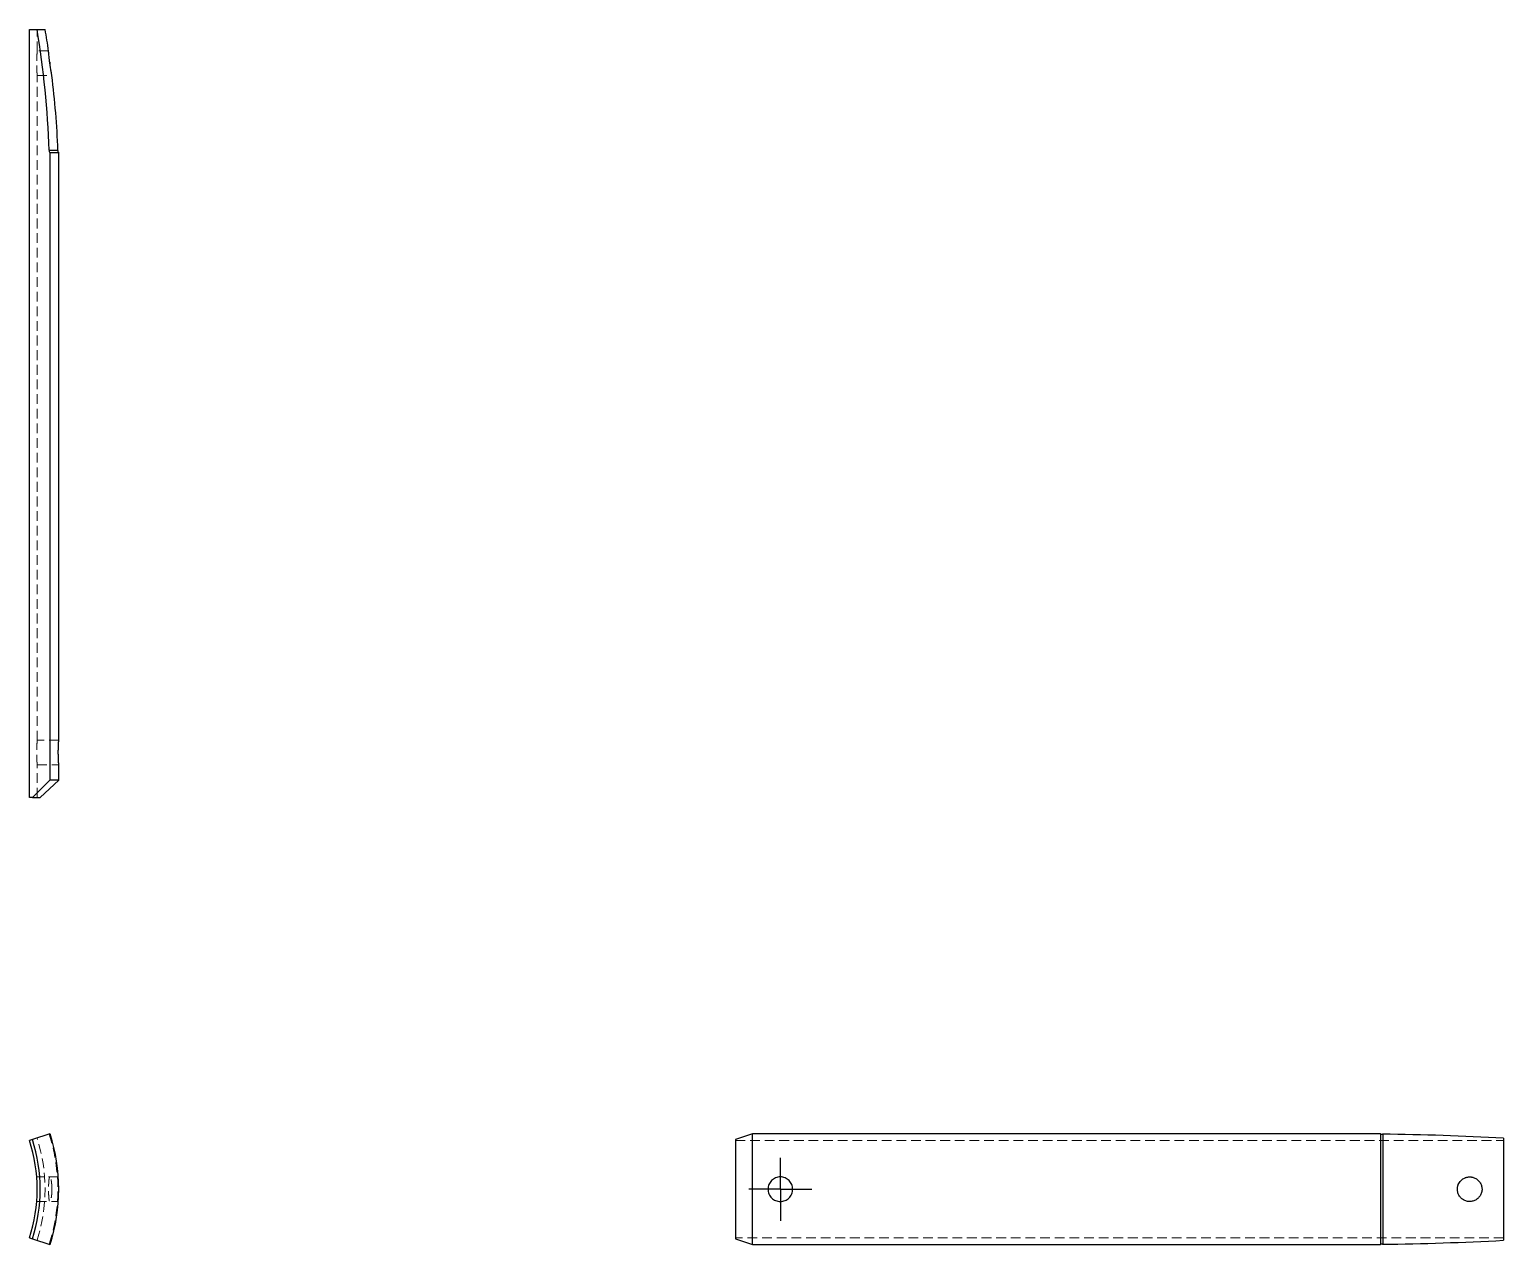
# Model space of a CAD drawing. Header units: millimetres. Extents: x 81 to 273, y 50 to 208.
import ezdxf

# ---------------------------------------------------------------- set-up
doc = ezdxf.new("R2010")
doc.units = ezdxf.units.MM
doc.linetypes.add('HIDDEN', pattern=[1.905, 1.27, -0.635])
doc.layers.add('10', color=7, linetype='Continuous')

# ---------------------------------------------------------------- blocks, each defined once
blk = doc.blocks.new('SW_CENTERMARKSYMBOL_0')
at = {"layer": '10', "color": 0}
for p, q in [((0, 2.5), (0, 4.1)), ((0, 0), (0, 2.5)), ((-2.5, 0), (-4.1, 0)), ((0, 0), (-2.5, 0)), ((0, 0), (0, -2.5)), ((0, 0), (2.5, 0)), ((2.5, 0), (4.1, 0)), ((0, -2.5), (0, -4.1))]:
    blk.add_line(p, q, dxfattribs=at)

msp = doc.modelspace()

# ---------------------------------------------------------------- linework, layer by layer
at = {"color": 7, "linetype": 'Continuous', "lineweight": 25}
for p, q in [((81.09, 108), (81.09, 208)), ((81.09, 208), (82.07, 208)), ((82.07, 208), (83.13, 208)), ((83.73, 203.75), (83.76, 203.53)), ((83.66, 192.27), (84.8, 192.27)), ((83.76, 191.97), (83.76, 110.24)), ((83.76, 191.97), (84.91, 191.97)), ((84.91, 115.43), (84.91, 191.97)), ((84.91, 110.24), (84.91, 112.27)), ((83.76, 110.24), (81.48, 108)), ((82.5, 108), (84.91, 110.24)), ((84.91, 110.24), (83.76, 110.24)), ((81.48, 108), (81.09, 108)), ((81.48, 108), (82.5, 108)), ((81.48, 63.46), (81.09, 63.33)), ((83.76, 64.2), (81.48, 63.46)), ((175.24, 64.2), (173, 63.46)), ((173, 63.46), (173, 50.54)), ((175.24, 49.8), (175.24, 64.2)), ((256.97, 64.2), (175.24, 64.2)), ((256.97, 64.2), (256.97, 49.8)), ((257.27, 64.17), (257.27, 49.83)), ((273, 63.65), (273, 50.35)), ((81.09, 50.67), (81.48, 50.54)), ((81.48, 50.54), (83.76, 49.8)), ((173, 50.54), (175.24, 49.8)), ((175.24, 49.8), (256.97, 49.8))]:
    msp.add_line(p, q, dxfattribs=at)
at = {"color": 7, "linetype": 'HIDDEN', "lineweight": 18}
for p, q in [((82.1, 205.18), (82.1, 208)), ((83.58, 205.2), (82.1, 205.2)), ((82.1, 115.43), (82.1, 202.02)), ((82.1, 202), (84.02, 202)), ((84.91, 115.45), (82.1, 115.45)), ((82.1, 108), (82.1, 112.27)), ((82.1, 112.25), (84.91, 112.25)), ((173, 63.33), (273, 63.33)), ((84.85, 58.6), (82.04, 58.6)), ((82.04, 55.4), (84.85, 55.4)), ((273, 50.67), (173, 50.67))]:
    msp.add_line(p, q, dxfattribs=at)
at = {"color": 7, "linetype": 'Continuous', "lineweight": 25}
for centre, radius, start, end in [((-42.81, 187.42), 126.57, 2.1955, 9.3587), ((-35.65, 187.41), 120.55, 8.4818, 9.8367), ((-35.65, 187.41), 120.55, 2.3112, 6.9517), ((83.88, 192.17), 0.233, 156.1836, 240.1128), ((85.01, 192.17), 0.228, 155.5701, 242.4729), ((61.67, 57), 20.43, 341.9503, 18.0497), ((61.67, 57), 20.83, 341.9503, 18.0497), ((61.67, 57), 23.24, 341.9503, 18.0497), ((257.17, 64.7), 0.537, 247.7754, 280.0305), ((252.52, -318.54), 382.74, 86.9333, 89.29), ((252.52, 432.54), 382.74, 270.71, 273.0667), ((257.17, 49.3), 0.537, 79.9695, 112.2246)]:
    msp.add_arc(centre, radius, start, end, dxfattribs=at)
at = {"color": 7, "linetype": 'HIDDEN', "lineweight": 18}
for radius in [21.46, 23.12, 23.14]:
    msp.add_arc((61.67, 57), radius, 341.9503, 18.0497, dxfattribs=at)
for points, knots in [([(82.1, 205.18), (82.1, 205.19), (82.1, 205.21), (82.09, 205.06), (82.07, 204.75), (82.05, 204.3), (82.04, 203.89), (82.04, 203.48), (82.04, 203.06), (82.06, 202.58), (82.08, 202.22), (82.1, 202.01), (82.1, 202.02), (82.1, 202.02)], [0, 0, 0, 0, 0.036592, 0.1436157, 0.2507592, 0.3581902, 0.4656292, 0.5002203, 0.6073672, 0.7145061, 0.8218524, 0.9293346, 1, 1, 1, 1]), ([(82.1, 115.43), (82.1, 115.44), (82.1, 115.46), (82.09, 115.31), (82.07, 115), (82.05, 114.55), (82.04, 114.15), (82.04, 113.73), (82.04, 113.31), (82.06, 112.83), (82.08, 112.47), (82.1, 112.27), (82.1, 112.27), (82.1, 112.27)], [0, 0, 0, 0, 0.036592, 0.143616, 0.250759, 0.35819, 0.465629, 0.50022, 0.607367, 0.714506, 0.821852, 0.929335, 1, 1, 1, 1]), ([(83.75, 58.6), (83.74, 58.6), (83.73, 58.6), (83.72, 58.59), (83.7, 58.57), (83.69, 58.53), (83.67, 58.45), (83.64, 58.3), (83.61, 58.03), (83.59, 57.62), (83.58, 57.16), (83.58, 56.68), (83.59, 56.23), (83.62, 55.84), (83.66, 55.56), (83.71, 55.4), (83.77, 55.38), (83.84, 55.5), (83.91, 55.74), (83.96, 56.04), (83.99, 56.31), (84, 56.53), (84.01, 56.76), (84.01, 56.92), (84.01, 57)], [0, 0, 0, 0, 0.0157478, 0.0313911, 0.047014, 0.0627008, 0.0940558, 0.1253487, 0.1877571, 0.2501753, 0.3126435, 0.3751206, 0.4375829, 0.4999829, 0.5624092, 0.6248914, 0.6873714, 0.7498215, 0.812309, 0.8747969, 0.9061389, 0.9374196, 0.9687231, 1, 1, 1, 1]), ([(84.01, 57), (84.01, 57.04), (84.01, 57.11), (84.01, 57.21), (84.01, 57.33), (84, 57.47), (83.99, 57.67), (83.96, 57.9), (83.93, 58.14), (83.89, 58.34), (83.85, 58.47), (83.82, 58.54), (83.79, 58.57), (83.77, 58.6), (83.76, 58.6), (83.75, 58.6)], [0, 0, 0, 0, 0.04179, 0.083506, 0.12533, 0.187716, 0.250196, 0.375195, 0.500017, 0.625066, 0.749848, 0.812477, 0.875064, 0.937577, 1, 1, 1, 1])]:
    msp.add_open_spline(points, degree=3, knots=knots, dxfattribs=at)
at = {"color": 7, "linetype": 'Continuous', "lineweight": 25}
for points, knots in [([(83.75, 203.6), (83.73, 203.76), (83.69, 204.07), (83.64, 204.5), (83.61, 204.86), (83.59, 205.09), (83.58, 205.21), (83.58, 205.19), (83.58, 205.19)], [0, 0, 0, 0, 0.187779, 0.375517, 0.563051, 0.750614, 0.938327, 1, 1, 1, 1]), ([(84.01, 202), (84.01, 202), (84.01, 202), (84.01, 202.01), (84.01, 202.03), (84, 202.06), (83.99, 202.13), (83.96, 202.26), (83.93, 202.46), (83.89, 202.71), (83.85, 202.94), (83.82, 203.13), (83.79, 203.29), (83.77, 203.44), (83.76, 203.55), (83.75, 203.6)], [0, 0, 0, 0, 0.04179, 0.083506, 0.12533, 0.187716, 0.250196, 0.375195, 0.500017, 0.625066, 0.749848, 0.812477, 0.875064, 0.937577, 1, 1, 1, 1]), ([(84.9, 112.27), (84.9, 112.26), (84.91, 112.24), (84.9, 112.39), (84.88, 112.7), (84.86, 113.15), (84.85, 113.56), (84.85, 113.97), (84.85, 114.39), (84.87, 114.87), (84.89, 115.23), (84.9, 115.43), (84.9, 115.43), (84.9, 115.43)], [0, 0, 0, 0, 0.036702, 0.143805, 0.251, 0.358418, 0.465842, 0.500219, 0.607417, 0.714609, 0.821962, 0.929419, 1, 1, 1, 1]), ([(178.85, 55.4), (178.74, 55.4), (178.64, 55.41), (178.44, 55.45), (178.33, 55.48), (178.14, 55.56), (178.05, 55.61), (177.87, 55.73), (177.79, 55.79), (177.57, 56.01), (177.45, 56.19), (177.29, 56.58), (177.25, 56.79), (177.25, 57.1), (177.26, 57.21), (177.3, 57.42), (177.33, 57.52), (177.41, 57.71), (177.46, 57.8), (177.58, 57.98), (177.64, 58.06), (177.79, 58.21), (177.87, 58.27), (178.05, 58.39), (178.14, 58.44), (178.43, 58.56), (178.64, 58.6), (178.96, 58.6), (179.06, 58.59), (179.27, 58.55), (179.37, 58.52), (179.56, 58.44), (179.65, 58.39), (179.83, 58.27), (179.91, 58.21), (180.13, 57.99), (180.25, 57.81), (180.41, 57.42), (180.45, 57.21), (180.45, 56.9), (180.44, 56.79), (180.4, 56.58), (180.37, 56.48), (180.29, 56.29), (180.24, 56.2), (180.13, 56.02), (180.06, 55.94), (179.91, 55.79), (179.83, 55.73), (179.66, 55.61), (179.56, 55.56), (179.27, 55.44), (179.06, 55.4), (178.85, 55.4)], [0, 0, 0, 0, 0.03125, 0.03125, 0.0625, 0.0625, 0.09375, 0.09375, 0.125, 0.125, 0.1875, 0.1875, 0.25, 0.25, 0.28125, 0.28125, 0.3125, 0.3125, 0.34375, 0.34375, 0.375, 0.375, 0.40625, 0.40625, 0.4375, 0.4375, 0.5, 0.5, 0.53125, 0.53125, 0.5625, 0.5625, 0.59375, 0.59375, 0.625, 0.625, 0.6875, 0.6875, 0.75, 0.75, 0.78125, 0.78125, 0.8125, 0.8125, 0.84375, 0.84375, 0.875, 0.875, 0.90625, 0.90625, 0.9375, 0.9375, 1, 1, 1, 1]), ([(268.6, 58.6), (268.64, 58.6), (268.72, 58.6), (268.83, 58.59), (268.95, 58.57), (269.1, 58.53), (269.28, 58.45), (269.56, 58.3), (269.85, 58.03), (270.1, 57.62), (270.22, 57.16), (270.19, 56.68), (270.03, 56.23), (269.74, 55.84), (269.36, 55.56), (268.91, 55.4), (268.43, 55.38), (267.97, 55.5), (267.57, 55.74), (267.3, 56.04), (267.14, 56.31), (267.06, 56.53), (267.01, 56.76), (267, 56.92), (267, 57)], [0, 0, 0, 0, 0.0157478, 0.0313911, 0.047014, 0.0627008, 0.0940558, 0.1253487, 0.1877571, 0.2501753, 0.3126435, 0.3751206, 0.4375829, 0.4999829, 0.5624092, 0.6248914, 0.6873714, 0.7498215, 0.812309, 0.8747969, 0.9061389, 0.9374196, 0.9687231, 1, 1, 1, 1]), ([(267, 57), (267, 57.04), (267, 57.11), (267.01, 57.21), (267.03, 57.33), (267.06, 57.47), (267.13, 57.67), (267.26, 57.9), (267.46, 58.14), (267.71, 58.34), (267.94, 58.47), (268.13, 58.54), (268.29, 58.57), (268.44, 58.6), (268.55, 58.6), (268.6, 58.6)], [0, 0, 0, 0, 0.04179, 0.083506, 0.12533, 0.187716, 0.250196, 0.375195, 0.500017, 0.625066, 0.749848, 0.812477, 0.875064, 0.937577, 1, 1, 1, 1])]:
    msp.add_open_spline(points, degree=3, knots=knots, dxfattribs=at)

# ---------------------------------------------------------------- block references
at = {"layer": '10'}
msp.add_blockref('SW_CENTERMARKSYMBOL_0', (178.85, 57), dxfattribs=at)

doc.saveas('drawing.dxf')
